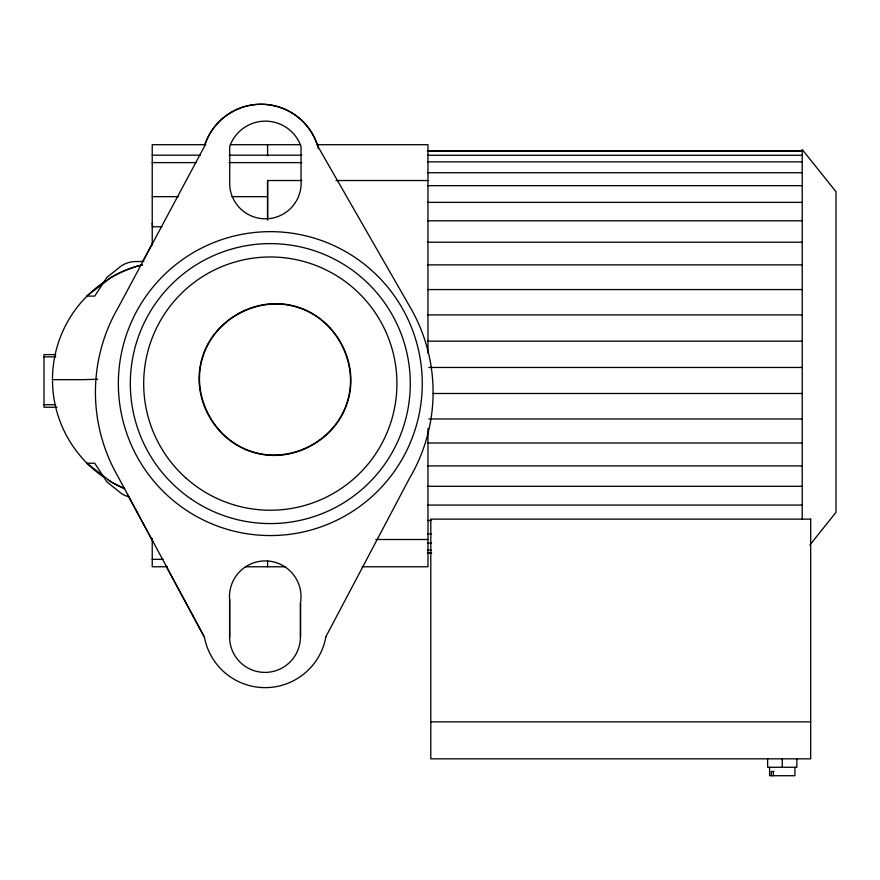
<?xml version="1.0" encoding="UTF-8"?>
<svg xmlns="http://www.w3.org/2000/svg" width="880" height="880" viewBox="0 0 880 880"><rect width="100%" height="100%" fill="white"/><g stroke="black" fill="none" stroke-linecap="round" stroke-linejoin="round"><path stroke-width="1.32" d="M267.575 220.088L267.586 180.532L301.807 180.532M325.732 636.988L409.629 478.06A168.828 168.828 0 0 0 411.301 309.243L317.922 146.487A59.268 59.268 0 0 0 204.402 146.487L118.888 306.35A168.828 168.828 0 0 0 117.216 475.167L204.402 636.988A61.743 61.743 0 0 0 325.875 636.988M142.725 261.536L152.438 243.375M809.831 545.028L836 512.336L836 191.719L802.23 149.534L802.23 519.123M111.287 277.31L86.801 296.098L94.71 296.098L107.019 277.31L121.825 265.507A118.096 53.79 90 0 1 135.74 261.558L143.803 261.481M205.788 144.694L152.229 144.694L152.229 245.003M230.505 144.694L300.443 144.694M427.449 151.008L802.23 151.008M427.449 151.25L802.23 151.25M152.229 155.188L200.244 155.188M229.064 155.188L301.774 155.188M427.449 155.287L802.23 155.287M427.449 161.854L802.23 161.854M152.229 162.613L196.13 162.613M229.064 162.613L301.774 162.613M427.449 172.722L802.23 172.722M336.072 180.532L427.977 180.532M427.449 185.658L802.23 185.658M152.229 196.658L178.321 196.658M231.88 196.658L267.586 196.658M427.449 202.367L802.23 202.367M427.449 220.792L802.23 220.792M152.229 226.787L161.843 226.787M427.449 242.22L802.23 242.22M427.449 264.88L802.23 264.88M427.449 289.564L802.23 289.564M427.449 314.908L802.23 314.908M427.449 341.154L802.23 341.154M55.693 354.596L44 354.596L44 407.242L56.991 407.242M44 356.851L55.693 356.851M428.813 367.455L802.23 367.455M52.184 379.665L81.972 379.665A121.275 2.849 -1.9 0 1 97.592 379.324M432.938 393.492L802.23 393.492M44 404.712L55.693 404.712M428.813 418.957L802.23 418.957M427.449 443.003L802.23 443.003M427.449 465.894L802.23 465.894M427.449 486.31L802.23 486.31M427.449 505.076L802.23 505.076M427.449 520.465L431.563 520.465M427.449 533.83L431.563 533.83M375.848 539.495L427.977 539.495M427.449 543.147L431.563 543.147M427.449 550.187L431.563 550.187M427.449 552.805L431.563 552.805M427.449 553.047L431.563 553.047M152.229 559.361L163.207 559.361M167.332 566.775L152.229 566.775L152.229 538.494M245.608 566.775L285.384 566.775M362.131 566.775L427.977 566.775L427.977 428.417M430.804 721.853L810.678 721.853M773.938 771.496L771.287 771.496L771.287 775.72M127.49 494.494L152.867 541.585M165.88 565.741L204.259 636.988M152.229 223.454L152.636 226.127M796.873 758.835L796.873 767.272L767.635 767.272L767.635 758.835M794.915 767.272L794.915 775.72L769.593 775.72L769.593 767.272M782.254 758.835L782.254 767.272M773.3 771.496L773.3 775.72M427.977 352.99L427.977 144.694L318.23 144.694L318.23 148.533M300.553 603.218L300.553 636.988M267.586 144.694L267.586 155.837M267.586 180.532L267.586 218.57M267.586 560.78L267.586 566.775M229.724 599.478L229.724 636.988M124.531 488.587A118.228 118.228 0 0 1 111.287 482.009L86.801 463.232L94.71 463.232L107.019 482.009L121.825 493.823A118.096 53.79 90 0 0 129.36 496.947M111.287 277.222A118.228 118.228 0 0 1 142.384 264.759M124.685 488.598A118.096 118.063 -90 0 1 108.031 479.952M103.543 477.004A118.096 118.063 -90 0 1 52.492 380.996M52.492 378.334A118.096 118.063 -90 0 1 105.776 280.819M108.031 279.378A118.096 118.063 -90 0 1 142.516 264.836M204.633 145.288A59.268 59.268 0 0 1 317.416 145.288M201.344 360.877C191.114 400.235 216.854 443.443 256.333 453.189C295.68 463.419 338.899 437.679 348.634 398.2C358.875 358.842 333.124 315.634 293.645 305.888C254.298 295.658 211.079 321.398 201.344 360.877M202.499 357.984C190.718 396.715 214.566 440.737 253.44 452.034C292.16 463.815 336.193 439.967 347.479 401.093C359.26 362.373 335.412 318.34 296.549 307.043C257.818 295.262 213.785 319.11 202.499 357.984M810.678 519.123L430.804 519.123L430.804 758.835L810.678 758.835L810.678 519.123M301.048 180.257L301.048 146.487A37.763 37.763 0 0 0 229.724 146.487L229.724 185.845A35.772 35.772 0 0 0 268.18 218.713A35.772 35.772 0 0 0 301.048 180.257M300.41 636.988L300.41 603.218A35.772 35.772 0 0 0 267.124 560.967A35.772 35.772 0 0 0 229.581 599.478L229.581 636.988A35.409 35.409 0 0 0 265.001 672.397A35.409 35.409 0 0 0 300.41 636.988M164.439 492.602A151.943 151.943 0 0 0 417.637 420.794A151.943 151.943 0 0 0 228.844 237.424A151.943 151.943 0 0 0 164.439 492.602M185.702 477.807A126.621 126.621 0 0 0 394.196 409.772A126.621 126.621 0 0 0 231.022 263.23A126.621 126.621 0 0 0 185.702 477.807M191.444 499.257A139.986 139.986 0 0 0 409.893 394.075A139.986 139.986 0 0 0 209.572 257.477A139.986 139.986 0 0 0 191.444 499.257"/></g></svg>
